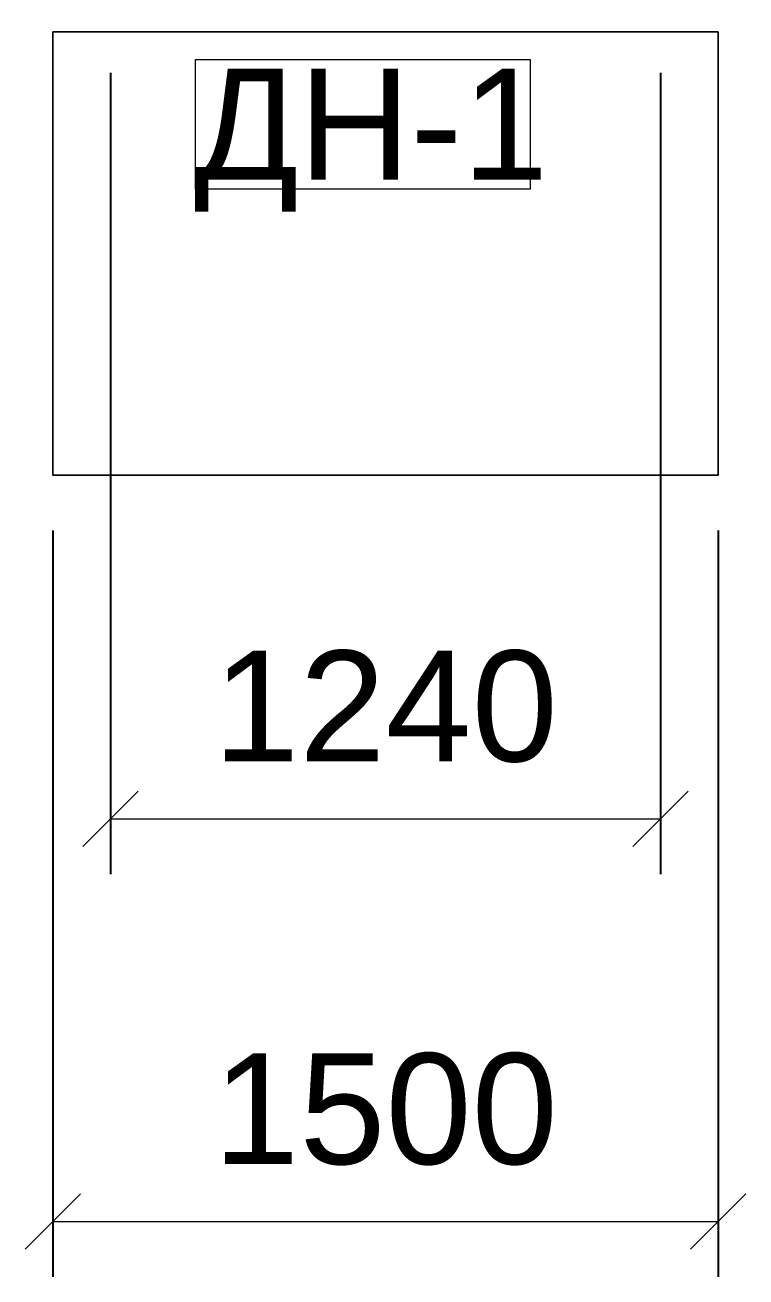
# Model space of a CAD drawing. Header units: metres. Extents: x 0 to 62.5, y -0.5 to 27.6.
# Drawn here: x 36.915 to 38.54, y 8.394 to 11.217 of the extents above; entities that cross this region are included whole.
import ezdxf

# ---------------------------------------------------------------- set-up
doc = ezdxf.new("R2010")
doc.units = ezdxf.units.M
doc.header["$MEASUREMENT"] = 0
doc.layers.add('YOLO_TABLE', color=1, linetype='Continuous')
doc.styles.get("Standard").update_dxf_attribs({"font": 'CS_Gost2304.shx'})
doc.styles.add('Style-Arial', font='arial.ttf')
doc.dimstyles.get("Standard").update_dxf_attribs({"dimtxt": 0.18, "dimasz": 0.18, "dimexe": 0.18, "dimexo": 0.0625, "dimgap": 0.09, "dimtad": 0, "dimtih": 1, "dimtoh": 1, "dimdec": 4, "dimzin": 0, "dimdsep": 46, "dimtxsty": 'STANDARD', "dimcen": 0.09, "dimadec": 0, "dimazin": 0, "dimtfac": 1, "dimtdec": 4, "dimtofl": 0, "dimtmove": 0, "dimatfit": 3, "dimfxl": 1, "dimtolj": 1, "dimtzin": 0, "dimarcsym": 0})

# ---------------------------------------------------------------- blocks, each defined once
blk = doc.blocks.new('_Oblique')
at = {"color": 0, "linetype": 'ByBlock', "lineweight": -2}
blk.add_line((0.5, 0.5), (-0.5, -0.5), dxfattribs=at)
blk = doc.blocks.new('*D83')
at = {"color": 0, "lineweight": -2, "transparency": 16777216}
for p, q in [((37.1073, 11.1085), (37.1073, 9.3015)), ((38.3473, 11.1085), (38.3473, 9.3015))]:
    blk.add_line(p, q, dxfattribs=at)
at = {"color": 5, "lineweight": 0, "transparency": 16777216}
blk.add_line((37.1073, 9.4265), (38.3473, 9.4265), dxfattribs=at)
at = {"layer": 'Defpoints', "color": 0, "transparency": 16777216}
for p in [(37.1073, 11.2335), (38.3473, 11.2335), (38.3473, 9.4265)]:
    blk.add_point(p, dxfattribs=at)
at = {"color": 5, "lineweight": 0, "transparency": 16777216, "xscale": 0.125, "yscale": 0.125, "zscale": 0.125, "rotation": 180}
blk.add_blockref('_Oblique', (37.1073, 9.4265), dxfattribs=at)
at = {"color": 5, "lineweight": 0, "transparency": 16777216, "xscale": 0.125, "yscale": 0.125, "zscale": 0.125}
blk.add_blockref('_Oblique', (38.3473, 9.4265), dxfattribs=at)
at = {"color": 0, "transparency": 16777216, "insert": (37.7273, 9.6792), "char_height": 0.25, "attachment_point": 5, "style": 'Style-Arial'}
blk.add_mtext('1240', dxfattribs=at)
blk = doc.blocks.new('TerminatorOpen')
at = {"color": 0, "linetype": 'ByBlock', "lineweight": -2}
for q in [(-1, 0.5), (-1, 0), (-1, -0.5)]:
    blk.add_line((0, 0), q, dxfattribs=at)
blk = doc.blocks.new('*D84')
at = {"color": 0, "lineweight": -2, "transparency": 16777216}
for p, q in [((36.9773, 10.0765), (36.9773, 8.3935)), ((38.4773, 10.0765), (38.4773, 8.3935))]:
    blk.add_line(p, q, dxfattribs=at)
at = {"color": 5, "lineweight": 0, "transparency": 16777216}
blk.add_line((36.9773, 8.5185), (38.4773, 8.5185), dxfattribs=at)
at = {"layer": 'Defpoints', "color": 0, "transparency": 16777216}
for p in [(36.9773, 10.2015), (38.4773, 10.2015), (38.4773, 8.5185)]:
    blk.add_point(p, dxfattribs=at)
at = {"color": 5, "lineweight": 0, "transparency": 16777216, "xscale": 0.125, "yscale": 0.125, "zscale": 0.125, "rotation": 180}
blk.add_blockref('_Oblique', (36.9773, 8.5185), dxfattribs=at)
at = {"color": 5, "lineweight": 0, "transparency": 16777216, "xscale": 0.125, "yscale": 0.125, "zscale": 0.125}
blk.add_blockref('_Oblique', (38.4773, 8.5185), dxfattribs=at)
at = {"color": 0, "transparency": 16777216, "insert": (37.7273, 8.7712), "char_height": 0.25, "attachment_point": 5, "style": 'Style-Arial'}
blk.add_mtext('1500', dxfattribs=at)

msp = doc.modelspace()

# ---------------------------------------------------------------- linework, layer by layer
at = {"linetype": 'Continuous', "lineweight": 13, "flags": 128}
for points in [[(36.97725171, 11.20150456), (36.97725171, 10.20150456), (38.47725171, 10.20150456), (38.47725171, 11.20150456), (36.97725171, 11.20150456)], [(38.47725171, 11.20150456), (38.47725171, 10.20150456), (36.97725171, 10.20150456), (36.97725171, 11.20150456), (38.47725171, 11.20150456)]]:
    msp.add_lwpolyline(points, close=True, dxfattribs=at)
at = {"linetype": 'Continuous', "lineweight": 13}
msp.add_lwpolyline([(36.97725171, 11.20150456), (36.97725171, 10.20150456), (38.47725171, 10.20150456), (38.47725171, 11.20150456), (36.97725171, 11.20150456)], close=True, dxfattribs=at)
at = {"layer": 'YOLO_TABLE', "linetype": 'Continuous', "lineweight": 13}
msp.add_lwpolyline([(37.29873604, 11.13846805), (38.05324832, 11.13846805), (38.05324832, 10.84604205), (37.29873604, 10.84604205)], close=True, dxfattribs=at)

# ---------------------------------------------------------------- texts
at = {"color": 7, "linetype": 'Continuous', "lineweight": 0, "insert": (37.29492167, 10.7956187), "char_height": 0.25, "attachment_point": 7, "line_spacing_factor": 0.72}
msp.add_mtext('\\fArial|b0|i0|c204204|p39;ДН-1', dxfattribs=at)

# ---------------------------------------------------------------- dimensions: what is measured, and where the dimension line sits
for base, p1, p2, picture, middle in [((38.34725171, 9.42654302), (37.10725171, 11.23350456), (38.34725171, 11.23350456), '*D83', (37.72725171, 9.67918627)), ((38.47725171, 8.51852542), (36.97725171, 10.20150456), (38.47725171, 10.20150456), '*D84', (37.72725171, 8.77116867))]:
    dim = msp.add_linear_dim(base=base, p1=p1, p2=p2, dimstyle='Standard', override={"dimtxt": 0.25, "dimasz": 0.125, "dimexe": 0.125, "dimexo": 0.125, "dimgap": 0.125, "dimtad": 1, "dimtih": 0, "dimtoh": 0, "dimlfac": 1000, "dimzin": 11, "dimtxsty": 'Style-Arial', "dimblk": 'Oblique', "dimclrd": 5, "dimadec": 4, "dimazin": 3, "dimldrblk": 'TerminatorOpen', "dimfrac": 2, "dimtolj": 0, "dimtzin": 11, "dimlwd": 0})
    dim.commit()
    dim.dimension.update_dxf_attribs({"geometry": picture, "text_midpoint": middle})

doc.saveas('drawing.dxf')
